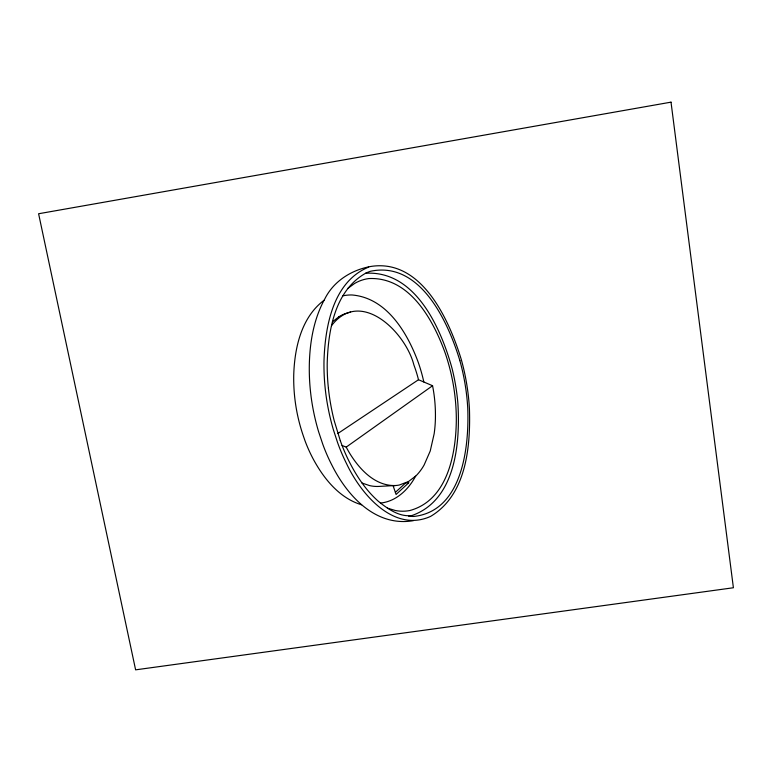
<?xml version="1.0" encoding="UTF-8"?>
<svg xmlns="http://www.w3.org/2000/svg" width="772" height="772" viewBox="0 0 772 772"><rect width="100%" height="100%" fill="white"/><g stroke="black" fill="none" stroke-linecap="round" stroke-linejoin="round"><path stroke-width="1.16" d="M331.535 325.649C360.63 287.628 405.618 332.298 413.879 364.905A141.459 137.522 37.6 0 1 418.492 379.727L432.571 385.73A155.616 151.235 37.5 0 1 435.437 416.571L435.408 418.771A132.765 129.368 35.1 0 1 434.173 433.69L430.236 451.002L424.146 464.947A53.085 51.898 21.4 0 1 415.664 476.189M332.491 321.808L338.802 316.819M408.311 481.641L408.706 482.818L396.084 494.466L393.305 486.302L394.116 485.578M395.37 492.362L405.599 482.992L408.697 482.818M347.854 288.41L354.695 283.411A37.896 37.567 48.9 0 1 368.794 278.567C409.536 276.617 433.131 319.695 445.126 352.862A208.054 201.338 39.6 0 1 456.32 420.026C456.001 453.782 447.606 500.304 409.797 510.543A37.037 36.052 15.6 0 1 395.322 510.504L387.419 508.14M323.999 300.308C301.215 317.475 294.547 348.104 293.727 375.153A181.536 179.046 -3.8 0 0 303.406 436.141L305.017 440.802A153.705 151.582 4.9 0 0 312.93 458.491C323.574 478.389 339.207 498.046 361.614 504.82M342.102 445.502L346.213 447.104L432.571 385.73M337.866 433.507L418.501 379.727M459.88 360.669C448.397 322.677 420.663 260.753 370.628 271.233A39.14 38.861 52.1 0 0 365.571 273.269C334.623 290.812 328.119 330.908 327.203 363.4A220.194 215.764 -19.2 0 0 328.409 388.297M368.678 267.093C332.993 281.712 325.128 326.431 323.999 360.717A231.388 226.524 -20.1 0 0 325.456 390.748L325.909 394.463A246.905 241.24 -21.7 0 0 333.398 429.782L337.538 442.452A191.62 188.165 -12.6 0 0 346.609 463.769C360.698 493.723 393.508 533.085 430.535 516.429C466.539 495.006 470.621 446.361 469.434 408.687A234.389 226.428 40.3 0 0 461.309 359.607C449.343 320.361 421.821 258.273 370.628 266.485C351.414 269.968 333.591 281.191 324.79 298.938C313.847 318.74 309.9 341.61 309.34 363.998A219.634 215.668 -16.3 0 0 310.711 393.45L311.155 397.097A233.723 229.139 -18.3 0 0 318.604 431.722L322.744 444.141A182.732 179.799 -7.7 0 0 331.835 465.024C347.13 495.653 375.539 527.247 413.435 520.656M350.594 312.1L347.4 312.988A33.042 32.617 40.8 0 0 338.812 316.829M340.269 440.58A188.87 185.483 -12.8 0 0 348.317 459.822C355.931 475.195 365.474 489.95 378.425 501.356C387.785 508.883 399.5 517.298 412.074 515.484C455.75 499.995 460.305 442.858 457.892 403.486A221.632 214.143 40.2 0 0 452.016 368.283C440.918 328.168 415.461 270.239 365.571 273.259M380.432 503.064C396.084 501.53 408.571 489.525 415.606 476.141L408.494 481.545L399.298 485.028A27.898 27.213 17.6 0 1 395.187 485.54L378.753 486.428A32.52 31.72 20.6 0 1 369.595 485.598L362.02 483.04M395.187 485.54C375.153 486.07 359.781 469.579 350.015 453.83A110.078 108.437 6.8 0 1 346.213 447.104M340.269 440.58L334.16 420.537A244.541 238.905 -21.8 0 1 328.814 391.915L328.399 388.297M408.591 516.169A38.195 37.162 13.8 0 0 413.86 516.449C462.833 511.083 469.212 446.264 467.745 408.156A226.727 219.2 40 0 0 459.88 360.669M423.818 381.947A164.668 159.688 38.8 0 0 418.221 362.28C407.317 332.732 386.762 297.857 351.984 294.972A39.198 38.697 44.8 0 0 342.932 295.821M671.013 102.155L38.6 213.748L135.611 669.845L733.4 587.753L671.013 102.155"/></g></svg>
